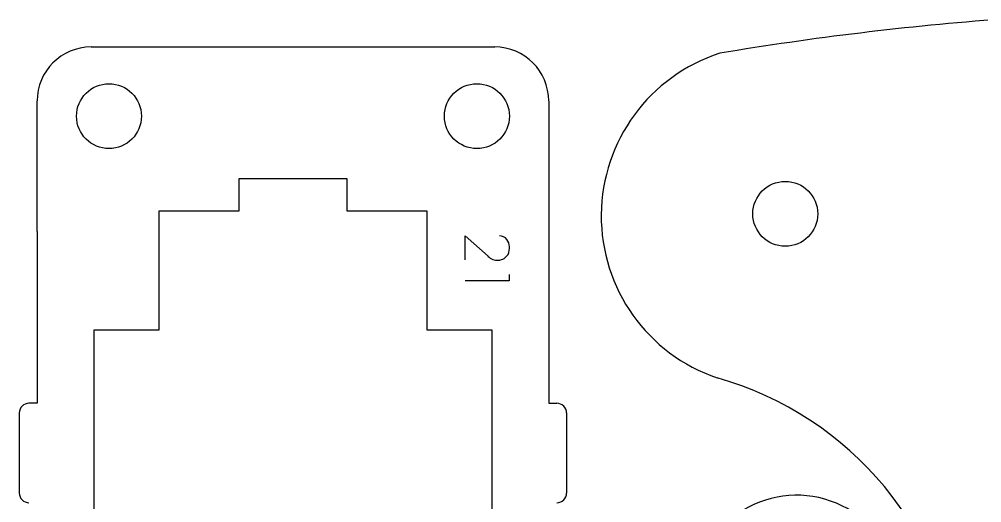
# Model space of a CAD drawing. Extents: x -0.7 to 36.3, y -28.5 to 29.4.
# Drawn here: x 18.32 to 27.22, y 24.25 to 28.72 of the extents above; entities that cross this region are included whole.
import ezdxf

# ---------------------------------------------------------------- set-up
doc = ezdxf.new("R2010")
doc.units = 0
for name, color, linetype in [('FIRST_CUTS', 1, 'CONTINUOUS'), ('LAYER_1', 3, 'CONTINUOUS'), ('VECTOR_ETCH', 5, 'CONTINUOUS')]:
    doc.layers.add(name, color=color, linetype=linetype)

msp = doc.modelspace()

# ---------------------------------------------------------------- linework, layer by layer
at = {"layer": 'FIRST_CUTS'}
for p, q in [((21.3491, 27.2487), (20.3491, 27.2487)), ((20.3491, 27.2487), (20.3491, 26.9487)), ((21.3491, 26.9487), (21.3491, 27.2487)), ((20.3491, 26.9487), (19.6091, 26.9487)), ((19.6091, 26.9487), (19.6091, 25.8487)), ((22.0891, 26.9487), (21.3491, 26.9487)), ((22.0891, 25.8487), (22.0891, 26.9487)), ((19.0091, 25.8487), (19.0091, 22.8887)), ((19.6091, 25.8487), (19.0091, 25.8487)), ((22.6891, 25.8487), (22.0891, 25.8487)), ((22.6891, 23.4487), (22.6891, 25.8487))]:
    msp.add_line(p, q, dxfattribs=at)
for centre in [(19.1491, 27.8287), (22.5491, 27.8287), (25.3991, 26.9251)]:
    msp.add_circle(centre, 0.3, dxfattribs=at)
at = {"layer": 'LAYER_1'}
for p, q in [((18.9844, 28.4687), (22.7138, 28.4687)), ((18.4844, 26.7625), (18.4844, 27.9687)), ((23.2138, 27.9687), (23.2138, 25.1731)), ((18.4844, 26.7625), (18.4844, 25.1731)), ((18.4844, 25.1731), (18.4097, 25.1731)), ((23.2138, 25.1731), (23.2885, 25.1731)), ((18.3197, 25.0831), (18.3197, 24.3427)), ((23.3785, 25.0831), (23.3785, 24.3427))]:
    msp.add_line(p, q, dxfattribs=at)
for centre, radius, start, end in [((29.4953, 0.4653), 28.3373, 94.24213, 99.54943), ((18.9861, 27.9671), 0.5016, 90.18533, 179.81467), ((22.7122, 27.9672), 0.5015, 0.17652, 89.82348), ((25.2797, 26.905), 1.5814, 107.88149, 251.25062), ((23.9169, 22.4073), 3.1195, 5.39848, 74.1027), ((18.4101, 25.0827), 0.0904, 90.2567, 179.7433), ((23.2882, 25.0828), 0.0903, 0.20769, 89.79231), ((18.4101, 24.343), 0.0903, 180.20769, 269.79231), ((23.2883, 24.343), 0.0902, 270.15872, 359.84128), ((25.5032, 23.369), 0.9536, 13.38764, 121.1499)]:
    msp.add_arc(centre, radius, start, end, dxfattribs=at)
at = {"layer": 'VECTOR_ETCH'}
for p, q in [((22.4406, 26.499), (22.4406, 26.7214)), ((22.4406, 26.7214), (22.652, 26.5331)), ((22.847, 26.363), (22.847, 26.3048)), ((22.847, 26.3048), (22.4406, 26.3048))]:
    msp.add_line(p, q, dxfattribs=at)
for centre, radius, start, end in [((22.7604, 26.6346), 0.0858, 39.12007, 92.48737), ((22.7062, 26.6093), 0.1446, 335.85032, 33.33124), ((22.7384, 26.6136), 0.1182, 222.96009, 327.49543)]:
    msp.add_arc(centre, radius, start, end, dxfattribs=at)

doc.saveas('drawing.dxf')
